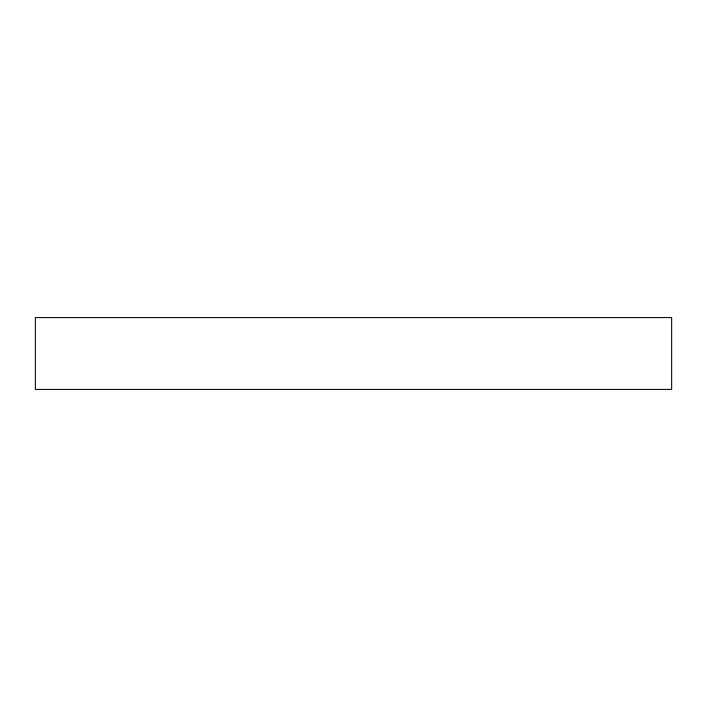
<?xml version="1.0" encoding="UTF-8"?>
<svg xmlns="http://www.w3.org/2000/svg" width="707" height="707" viewBox="0 0 707 707"><rect width="100%" height="100%" fill="white"/><g stroke="black" fill="none" stroke-linecap="round" stroke-linejoin="round"><path stroke-width="1.06" d="M671.65 317.576L35.35 317.576L35.35 389.424L671.65 389.424L671.65 317.576"/></g></svg>
